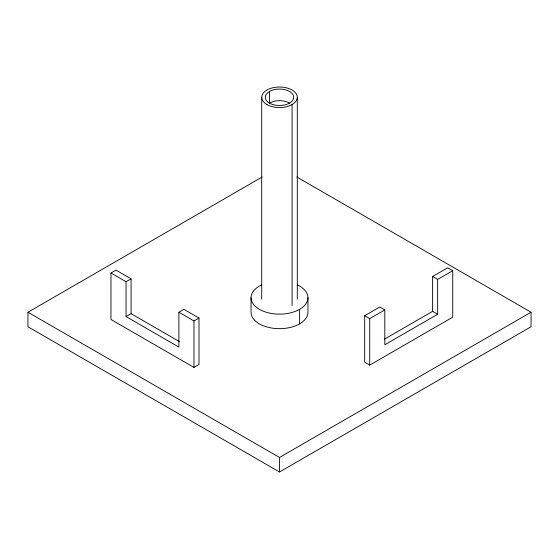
<?xml version="1.0" encoding="UTF-8"?>
<svg xmlns="http://www.w3.org/2000/svg" width="559" height="559" viewBox="0 0 559 559"><rect width="100%" height="100%" fill="white"/><g stroke="black" fill="none" stroke-linecap="round" stroke-linejoin="round"><path stroke-width="0.84" d="M296.871 177.028L531.05 312.229L531.05 326.756L279.5 471.985L27.95 326.756L27.95 312.229L262.129 177.028M110.962 273.016L126.055 281.729L126.055 316.59L178.88 347.083L178.88 312.229L183.911 309.323L199.004 318.036L199.004 364.51L193.973 367.417L110.962 319.489L110.962 273.016L115.992 270.116L131.085 278.829L131.085 313.683L179.383 341.57M126.055 281.729L131.085 278.829M126.055 316.59L131.085 313.683M178.88 312.229L193.973 320.943L199.004 318.036M364.685 315.716L379.778 307.003L384.809 309.91L384.809 344.763L437.634 314.27L437.634 279.409L452.727 270.696L452.727 317.17L369.716 365.097L364.685 362.197L364.685 315.716L369.716 318.623L384.809 309.91M384.306 339.25L432.603 311.363L432.603 276.509L447.696 267.796L452.727 270.696M27.95 312.229L279.5 457.458L531.05 312.229M432.603 276.509L437.634 279.409M432.603 311.363L437.634 314.27M369.716 318.623L369.716 365.097M307.96 297.709L307.96 312.229A28.46 16.428 0 0 1 279.5 328.664A28.46 16.428 0 0 1 251.04 312.229L251.04 297.709M299.624 309.323L299.624 323.85M297.29 97.287L297.29 299.177M292.077 104.547L292.077 305.57M279.5 457.458L279.5 471.985M269.438 91.473L269.438 103.094A14.227 8.217 0 0 1 289.562 103.094M261.71 97.287L261.71 299.177M193.973 320.943L193.973 367.417M297.556 285.006A28.46 16.428 0 0 1 300.274 308.938A28.46 16.428 0 0 1 258.726 308.938A28.46 16.428 0 0 1 261.444 285.006M266.923 104.547A17.79 10.272 0 0 0 296.682 99.942A17.79 10.272 0 0 0 274.895 87.365A17.79 10.272 0 0 0 266.923 104.547M269.438 103.094A14.227 8.217 0 0 0 293.244 99.411A14.227 8.217 0 0 0 275.818 89.349A14.227 8.217 0 0 0 269.438 103.094"/></g></svg>
